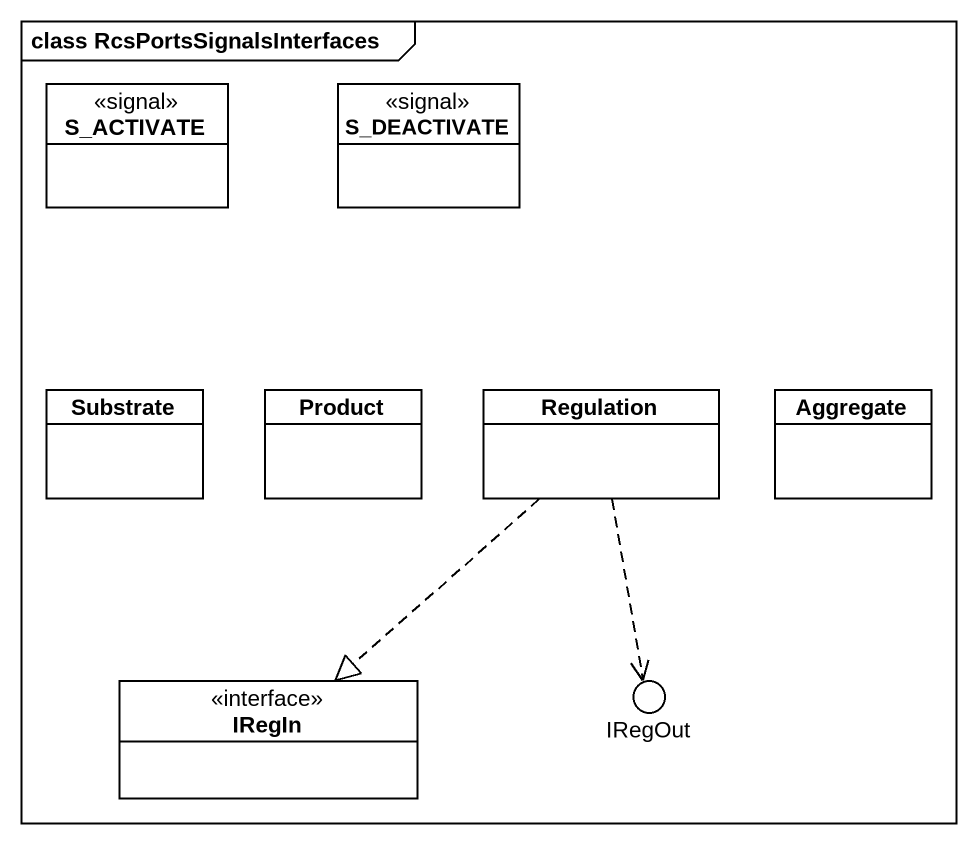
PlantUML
@startuml
mainframe class RcsPortsSignalsInterfaces
allowmixing
hide circle
hide empty members
class S_ACTIVATE <<signal>>
class S_DEACTIVATE <<signal>>
class Substrate
class Product
class Regulation
class Aggregate
interface IRegIn
() IRegOut
Regulation ..|> IRegIn
Regulation ..> IRegOut
@enduml
